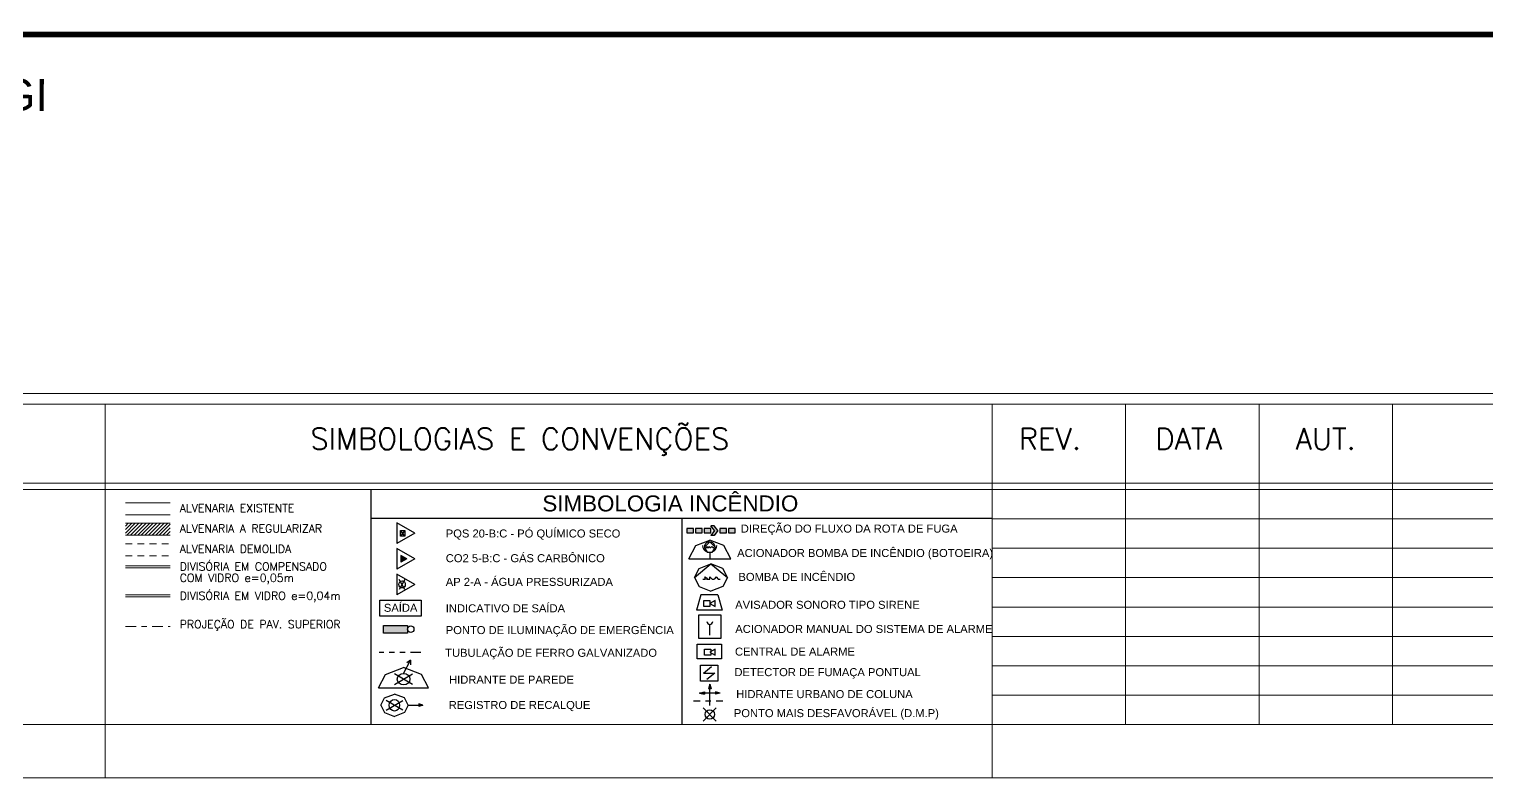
# Model space of a CAD drawing. Header units: millimetres. Extents: x 521 to 1055, y 261 to 520.
# Drawn here: x 832.93 to 860.25, y 348.6 to 362.63 of the extents above; entities that cross this region are included whole.
import ezdxf

# ---------------------------------------------------------------- set-up
doc = ezdxf.new("R2010")
doc.units = ezdxf.units.MM
for name, pattern in [('BORDER', [44.45, 12.7, -6.35, 12.7, -6.35, 0, -6.35]), ('CONTINU', [0]), ('DASHDOT', [1, 0.5, -0.25, 0, -0.25]), ('DIVIDE2', [15.875, 6.35, -3.175, 0, -3.175, 0, -3.175]), ('HIDDEN', [9.525, 6.35, -3.175])]:
    doc.linetypes.add(name, pattern=pattern)
doc.layers.add('0.1', color=8, linetype='Continuous', lineweight=13)
doc.layers.add('ppci', color=8, linetype='Continuous')
doc.styles.add('80X50', font='romans.shx')
doc.styles.add('ARCHISTUDIOPADRÃO', font='arial.ttf', dxfattribs={"height": 0.02})
doc.styles.add('ROBERTO', font='swissek.ttf')
doc.styles.add('ROMANS', font='romans')
doc.styles.add('STYLE1', font='sanss___.ttf')

msp = doc.modelspace()

# ---------------------------------------------------------------- hatches: boundary and pattern name
at = {"layer": '0.1'}
h = msp.add_hatch(dxfattribs=at)
h.set_pattern_fill('ANSI31', color=8, scale=0.015, style=0)
h.set_pattern_definition([(45, (411.37212, 23.039227), (-0.0336759605, 0.0336759605), [])])
h.paths.add_polyline_path([(835.57407, 353.37227), (834.73343, 353.37227), (834.73343, 353.14727), (835.57407, 353.14727)])
at = {"layer": 'ppci', "linetype": 'Continuous'}
h = msp.add_hatch(color=10, dxfattribs=at)
h.paths.add_polyline_path([(845.37758, 353.19455), (845.37758, 353.27386), (845.25412, 353.27386), (845.25412, 353.19455)])
h.paths.add_polyline_path([(845.41605, 353.27386), (845.41605, 353.19455), (845.5395, 353.19455), (845.5395, 353.27386)])
h.paths.add_polyline_path([(845.57798, 353.19455), (845.70143, 353.19455), (845.70143, 353.27386), (845.57798, 353.27386)])
h.paths.add_polyline_path([(845.76831, 353.32542), (845.70324, 353.32542), (845.77207, 353.2342), (845.70324, 353.14299), (845.76831, 353.14299), (845.83714, 353.2342)])
h.paths.add_polyline_path([(845.87228, 353.27386), (845.87228, 353.19455), (845.99573, 353.19455), (845.99573, 353.27386)])
h.paths.add_polyline_path([(846.15766, 353.27386), (846.03421, 353.27386), (846.03421, 353.19455), (846.15766, 353.19455)])
at = {"layer": 'ppci'}
for points in [[(840.0074, 352.70571), (839.89465, 352.77081), (839.89465, 352.64062)], [(840.01939, 351.31569), (840.01939, 351.45818), (839.57086, 351.45818), (839.57086, 351.31569)]]:
    msp.add_hatch(color=10, dxfattribs=at).paths.add_polyline_path(points)
h = msp.add_hatch(color=10, dxfattribs=at)
h.paths.add_polyline_path([(845.58292, 350.1916), (845.58292, 350.21431), (845.49275, 350.1916)])
h.paths.add_polyline_path([(845.49275, 350.1916), (845.58292, 350.1689), (845.58292, 350.1916)])
h = msp.add_hatch(color=10, dxfattribs=at)
h.paths.add_polyline_path([(845.68641, 350.26851), (845.70911, 350.26851), (845.68641, 350.35868)])
h.paths.add_polyline_path([(845.68641, 350.35868), (845.6637, 350.26851), (845.68641, 350.26851)])
h = msp.add_hatch(color=10, dxfattribs=at)
h.paths.add_polyline_path([(845.78989, 350.1916), (845.78989, 350.21431), (845.88006, 350.1916)])
h.paths.add_polyline_path([(845.88006, 350.1916), (845.78989, 350.1689), (845.78989, 350.1916)])
at = {"layer": 'ppci', "linetype": 'Continuous'}
h = msp.add_hatch(color=10, dxfattribs=at)
h.paths.add_polyline_path([(840.30645, 349.96218), (840.23545, 349.98812), (840.23545, 349.96218)])
h.paths.add_polyline_path([(840.30645, 349.96218), (840.23545, 349.96218), (840.23545, 349.93625)])

# ---------------------------------------------------------------- linework, layer by layer
at = {"layer": '0.1', "color": 8}
for p, q in [((834.35668, 355.60294), (834.35668, 348.60294)), ((850.97668, 355.60294), (850.97668, 348.60294)), ((853.47668, 355.60294), (853.47668, 349.60294)), ((855.97668, 355.60294), (855.97668, 349.60294)), ((858.47668, 355.60294), (858.47668, 349.60294)), ((817.73668, 354.12294), (867.59668, 354.12294)), ((817.73668, 354.00294), (867.59668, 354.00294)), ((850.97668, 353.45294), (867.59668, 353.45294)), ((850.97668, 352.90294), (900.73668, 352.90294)), ((850.97668, 352.35294), (867.59668, 352.35294)), ((850.97668, 351.80294), (900.73668, 351.80294)), ((850.97668, 351.25294), (867.59668, 351.25294)), ((850.97668, 350.70294), (900.73668, 350.70294)), ((850.97668, 350.15294), (867.59668, 350.15294))]:
    msp.add_line(p, q, dxfattribs=at)
at = {"layer": '0.1', "color": 8, "linetype": 'CONTINU', "lineweight": -2}
for p, q in [((839.34005, 349.60294), (839.34005, 354.00294)), ((850.97668, 353.4608), (839.34005, 353.4608)), ((845.15837, 353.4608), (845.15837, 349.60294))]:
    msp.add_line(p, q, dxfattribs=at)
at = {"layer": '0.1', "color": 7}
for p, q in [((834.73343, 353.75495), (835.57407, 353.75495)), ((834.73343, 353.52995), (835.57407, 353.52995)), ((834.73343, 353.37227), (835.57407, 353.37227)), ((834.73343, 353.14727), (835.57407, 353.14727))]:
    msp.add_line(p, q, dxfattribs=at)
at = {"layer": '0.1', "color": 8, "linetype": 'HIDDEN', "ltscale": 0.02}
for p, q in [((834.73343, 352.98958), (835.57407, 352.98958)), ((834.73343, 352.76458), (835.57407, 352.76458))]:
    msp.add_line(p, q, dxfattribs=at)
at = {"layer": '0.1', "color": 8, "linetype": 'Continuous', "ltscale": 0.02}
for p, q in [((834.73343, 352.57691), (835.57407, 352.57691)), ((834.73343, 352.53941), (835.57407, 352.53941)), ((834.73343, 352.02901), (835.57407, 352.02901)), ((834.73343, 351.99151), (835.57407, 351.99151))]:
    msp.add_line(p, q, dxfattribs=at)
at = {"layer": '0.1', "color": 8, "linetype": 'DASHDOT', "ltscale": 0.4}
msp.add_line((834.73343, 351.43816), (835.57407, 351.43816), dxfattribs=at)
at = {"layer": '0.1', "color": 8}
for points in [[(917.35668, 432.60294), (791.15229, 432.60294), (791.15229, 348.60294), (917.35668, 348.60294)], [(793.65229, 349.60294), (793.65229, 431.60294), (916.35668, 431.60294), (916.35668, 349.60294)]]:
    msp.add_lwpolyline(points, close=True, dxfattribs=at)
msp.add_lwpolyline([(900.53668, 430.40294, 0.41421356), (899.53668, 431.40294), (794.85229, 431.40294, 0.41421356), (793.85229, 430.40294), (793.85229, 356.80294, 0.41421356), (794.85229, 355.80294), (899.53668, 355.80294, 0.41421356), (900.53668, 356.80294)], format="xyb", close=True, dxfattribs=at)
at = {"layer": '0.1', "color": 7, "const_width": 0.1}
msp.add_lwpolyline([(896.4599, 362.52771), (804.779, 362.52771)], dxfattribs=at)
at = {"layer": '0.1', "color": 8}
msp.add_lwpolyline([(793.65229, 355.60294), (916.35668, 355.60294)], dxfattribs=at)
at = {"layer": 'ppci', "color": 10, "linetype": 'Continuous'}
for p, q in [((839.81965, 353.38025), (839.81965, 352.99025)), ((840.1574, 353.18525), (839.81965, 353.38025)), ((840.1574, 353.18525), (839.81965, 352.99025)), ((845.77207, 353.2342), (845.70324, 353.32542)), ((845.76831, 353.32542), (845.70324, 353.32542)), ((845.77207, 353.2342), (845.70324, 353.14299)), ((845.83714, 353.2342), (845.76831, 353.32542)), ((845.83714, 353.2342), (845.76831, 353.14299)), ((845.28989, 352.70257), (845.42058, 352.95353)), ((845.42058, 352.95353), (845.68316, 353.0557)), ((845.94574, 352.95353), (845.68316, 353.0557)), ((845.76831, 353.14299), (845.70324, 353.14299)), ((846.07643, 352.70257), (845.94574, 352.95353)), ((839.81965, 352.90071), (839.81965, 352.51071)), ((840.1574, 352.70571), (839.81965, 352.90071)), ((840.1574, 352.70571), (839.81965, 352.51071)), ((839.89465, 352.77081), (839.89465, 352.64062)), ((840.0074, 352.70571), (839.89465, 352.77081)), ((840.0074, 352.70571), (839.89465, 352.64062)), ((845.28989, 352.70257), (846.07643, 352.70257)), ((839.81965, 352.42118), (839.81965, 352.03118)), ((840.1574, 352.22618), (839.81965, 352.42118)), ((845.39589, 352.35695), (845.48284, 352.52391)), ((845.48284, 352.52391), (845.70742, 352.6113)), ((845.932, 352.52391), (845.70742, 352.6113)), ((846.01895, 352.35695), (845.932, 352.52391)), ((840.1574, 352.22618), (839.81965, 352.03118)), ((845.39589, 352.35695), (845.48284, 352.18999)), ((845.48284, 352.18999), (845.70742, 352.1026)), ((845.932, 352.18999), (845.70742, 352.1026)), ((846.01895, 352.35695), (845.932, 352.18999)), ((845.5172, 352.02982), (845.43692, 351.74594)), ((845.83832, 352.02982), (845.5172, 352.02982)), ((845.83832, 352.02982), (845.9186, 351.74594)), ((845.9186, 351.74594), (845.43692, 351.74594)), ((845.68541, 351.27652), (845.68541, 351.4769)), ((839.94615, 350.55857), (840.07909, 350.80823)), ((840.07909, 350.80823), (840.00992, 350.7581)), ((840.07909, 350.80823), (840.0761, 350.72286)), ((839.47788, 350.28939), (839.60857, 350.54035)), ((839.60857, 350.54035), (839.94615, 350.67171)), ((839.77568, 350.3523), (840.11674, 350.54921)), ((840.11624, 350.35252), (839.77578, 350.54908)), ((840.28373, 350.54035), (839.94615, 350.67171)), ((840.41442, 350.28939), (840.28373, 350.54035)), ((845.56695, 350.56423), (845.71581, 350.68615)), ((845.56695, 350.56423), (845.77804, 350.56423)), ((845.77804, 350.56423), (845.62918, 350.4423)), ((839.47788, 350.28939), (840.41442, 350.28939)), ((839.5176, 349.96218), (839.58953, 350.1003)), ((839.5176, 349.96218), (839.58953, 349.82406)), ((839.58953, 350.1003), (839.77532, 350.1726)), ((839.62014, 349.87261), (839.9305, 350.0518)), ((839.93005, 349.87281), (839.62022, 350.05169)), ((839.96112, 350.1003), (839.77532, 350.1726)), ((840.03305, 349.96218), (839.96112, 350.1003)), ((840.03305, 349.96218), (839.96112, 349.82406)), ((840.03305, 349.96218), (840.30645, 349.96218)), ((840.30645, 349.96218), (840.23545, 349.98812)), ((840.23545, 349.98812), (840.23545, 349.93625)), ((840.30645, 349.96218), (840.23545, 349.93625)), ((839.58953, 349.82406), (839.77532, 349.75177)), ((839.96112, 349.82406), (839.77532, 349.75177))]:
    msp.add_line(p, q, dxfattribs=at)
at = {"layer": 'ppci', "color": 10}
for p, q in [((839.97106, 353.23863), (839.88659, 353.13188)), ((839.97106, 353.13188), (839.88659, 353.23863)), ((845.68316, 353.02515), (845.58313, 352.92512)), ((845.58313, 352.92512), (845.64149, 352.82508)), ((845.61139, 352.91778), (845.63433, 352.91778)), ((845.63433, 352.91778), (845.62954, 352.93695)), ((845.62954, 352.93695), (845.64739, 352.92635)), ((845.64739, 352.92635), (845.64425, 352.91778)), ((845.64425, 352.91778), (845.67227, 352.91778)), ((845.67227, 352.91778), (845.67227, 352.93695)), ((845.67227, 352.93695), (845.6895, 352.91778)), ((845.7832, 352.92512), (845.68316, 353.02515)), ((845.6895, 352.91778), (845.7072, 352.91778)), ((845.72443, 352.93695), (845.7072, 352.91778)), ((845.72443, 352.93695), (845.74166, 352.91778)), ((845.7832, 352.92512), (845.72483, 352.82508)), ((845.74166, 352.91778), (845.75915, 352.91778)), ((845.72483, 352.82508), (845.64149, 352.82508)), ((845.68316, 352.82508), (845.68316, 352.70257)), ((845.39589, 352.35695), (845.70742, 352.6113)), ((845.59335, 352.36777), (845.63302, 352.3442)), ((845.60401, 352.32518), (845.59335, 352.36777)), ((845.6883, 352.32518), (845.6883, 352.36777)), ((845.6883, 352.36777), (845.72659, 352.32518)), ((845.70742, 352.6113), (846.01895, 352.35695)), ((845.80423, 352.36777), (845.76594, 352.32518)), ((845.80423, 352.36777), (845.84252, 352.32518)), ((839.97327, 352.13147), (839.86388, 352.32094)), ((839.97315, 352.32066), (839.86395, 352.13152)), ((845.55303, 352.32518), (845.60401, 352.32518)), ((845.63302, 352.3442), (845.62605, 352.32518)), ((845.62605, 352.32518), (845.6883, 352.32518)), ((845.72659, 352.32518), (845.76594, 352.32518)), ((845.84252, 352.32518), (845.88138, 352.32518)), ((845.7848, 351.92706), (845.68351, 351.8707)), ((845.68351, 351.8707), (845.7848, 351.81435)), ((845.7848, 351.81435), (845.7848, 351.92706)), ((845.7846, 351.0145), (845.68331, 350.95814)), ((845.7846, 350.90179), (845.7846, 351.0145)), ((845.68331, 350.95814), (845.7846, 350.90179)), ((845.49275, 350.1916), (845.58292, 350.21431)), ((845.88006, 350.1916), (845.49275, 350.1916)), ((845.49275, 350.1916), (845.58292, 350.1689)), ((845.58292, 350.21431), (845.58292, 350.1689)), ((845.68641, 350.35868), (845.6637, 350.26851)), ((845.70911, 350.26851), (845.6637, 350.26851)), ((845.68641, 349.96051), (845.68641, 350.35868)), ((845.68641, 350.35868), (845.70911, 350.26851)), ((845.88006, 350.1916), (845.78989, 350.21431)), ((845.78989, 350.21431), (845.78989, 350.1689)), ((845.88006, 350.1916), (845.78989, 350.1689)), ((845.80717, 349.66672), (845.55909, 349.9148)), ((845.55909, 349.66672), (845.80717, 349.9148))]:
    msp.add_line(p, q, dxfattribs=at)
at = {"layer": 'ppci', "color": 12, "linetype": 'DIVIDE2', "ltscale": 0.03}
msp.add_line((840.26726, 350.94916), (839.48633, 350.94916), dxfattribs=at)
at = {"layer": 'ppci', "color": 10, "linetype": 'DASHDOT', "ltscale": 0.25}
msp.add_line((845.38101, 350.0451), (845.99181, 350.0451), dxfattribs=at)
at = {"layer": 'ppci', "color": 10}
for points in [[(839.88659, 353.23863), (839.97106, 353.23863), (839.97106, 353.13188), (839.88659, 353.13188)], [(845.57072, 351.92706), (845.68351, 351.92706), (845.68351, 351.81435), (845.57072, 351.81435)], [(839.57086, 351.31569), (839.57086, 351.45818), (840.01939, 351.45818), (840.01939, 351.31569)]]:
    msp.add_lwpolyline(points, close=True, dxfattribs=at)
at = {"layer": 'ppci', "color": 10, "linetype": 'Continuous'}
for points in [[(845.37758, 353.27386), (845.25412, 353.27386), (845.25412, 353.19455), (845.37758, 353.19455)], [(845.5395, 353.27386), (845.41605, 353.27386), (845.41605, 353.19455), (845.5395, 353.19455)], [(845.70143, 353.27386), (845.57798, 353.27386), (845.57798, 353.19455), (845.70143, 353.19455)], [(845.99573, 353.27386), (845.87228, 353.27386), (845.87228, 353.19455), (845.99573, 353.19455)], [(846.15766, 353.27386), (846.03421, 353.27386), (846.03421, 353.19455), (846.15766, 353.19455)], [(839.50489, 351.92881), (840.27371, 351.92881), (840.27371, 351.63089), (839.50489, 351.63089)], [(845.47195, 351.2206), (845.89888, 351.2206), (845.89888, 351.64753), (845.47195, 351.64753)], [(845.4503, 351.10684), (845.90507, 351.10684), (845.90507, 350.83051), (845.4503, 350.83051)], [(845.50758, 350.71607), (845.83741, 350.71607), (845.83741, 350.41239), (845.50758, 350.41239)]]:
    msp.add_lwpolyline(points, close=True, dxfattribs=at)
at = {"layer": 'ppci', "color": 10}
msp.add_lwpolyline([(845.70145, 350.94805), (845.70145, 350.90179), (845.58865, 350.90179), (845.58865, 351.0145), (845.70145, 351.0145), (845.70145, 350.96823)], dxfattribs=at)
for centre, radius in [((840.08057, 351.38693), 0.06117), ((845.68313, 349.79076), 0.08771)]:
    msp.add_circle(centre, radius, dxfattribs=at)
for centre, radius, start, end in [((845.67261, 352.95546), 0.12364, 180.814811, 251.768157), ((845.68316, 352.92512), 0.10003, 299.48079, 240.51921), ((845.69371, 352.95546), 0.12364, 288.231843, 359.185189)]:
    msp.add_arc(centre, radius, start, end, dxfattribs=at)
at = {"layer": 'ppci', "color": 10, "linetype": 'Continuous'}
msp.add_arc((845.68541, 351.53258), 0.05569, 180, 0, dxfattribs=at)
at = {"layer": 'ppci', "color": 10}
msp.add_ellipse((839.9186, 352.22617), major_axis=(0, -0.06606), ratio=0.90709532, dxfattribs=at)
at = {"layer": 'ppci', "color": 10, "linetype": 'Continuous'}
for centre, major_axis in [((839.94615, 350.45072), (-0.1189, 0)), ((839.77535, 349.96215), (0, -0.1082))]:
    msp.add_ellipse(centre, major_axis=major_axis, ratio=0.90709532, dxfattribs=at)

# ---------------------------------------------------------------- texts
at = {"layer": '0.1', "color": 8, "style": 'ROBERTO'}
msp.add_text('ANEXO DO MGI', height=0.6, rotation=359.72483, dxfattribs=at).set_placement((827.04087, 361.12557))
at = {"layer": '0.1', "color": 8}
for s, height, style, p in [('SIMBOLOGIAS E CONVENÇÕES', 0.4, 'ROMANS', (838.19868, 354.75456)), ('REV.', 0.4, 'ROMANS', (851.47486, 354.75456)), ('DATA', 0.4, 'ROMANS', (854.03235, 354.75456)), ('AUT.', 0.4, 'ROMANS', (856.65896, 354.75456)), ('ALVENARIA EXISTENTE', 0.15, '80X50', (835.7519, 353.58171)), ('ALVENARIA A REGULARIZAR', 0.15, '80X50', (835.7519, 353.19902)), ('ALVENARIA DEMOLIDA', 0.15, '80X50', (835.7519, 352.81634)), ('DIVISÓRIA EM COMPENSADO', 0.15, '80X50', (835.7519, 352.48652)), ('COM VIDRO e=0,05m', 0.15, '80X50', (835.7519, 352.27484)), ('DIVISÓRIA EM VIDRO e=0,04m', 0.15, '80X50', (835.7519, 351.93862)), ('PROJEÇÃO DE PAV. SUPERIOR', 0.15, '80X50', (835.7519, 351.40502))]:
    msp.add_text(s, height=height, dxfattribs=dict(at, style=style)).set_placement(p)
at = {"layer": 'ppci', "color": 10, "style": 'STYLE1'}
for s, height, p in [('SIMBOLOGIA INCÊNDIO', 0.3, (842.54747, 353.59328)), ('PQS 20-B:C - PÓ QUÍMICO SECO', 0.15, (840.73731, 353.10523)), ('DIREÇÃO DO FLUXO DA ROTA DE FUGA', 0.15, (846.26535, 353.19687)), ('CO2 5-B:C - GÁS CARBÔNICO', 0.15, (840.73731, 352.64257)), ('AP 2-A - ÁGUA PRESSURIZADA', 0.15, (840.73731, 352.19908)), ('INDICATIVO DE SAÍDA', 0.15, (840.73731, 351.70401)), ('PONTO DE ILUMINAÇÃO DE EMERGÊNCIA', 0.15, (840.73731, 351.29577)), ('TUBULAÇÃO DE FERRO GALVANIZADO', 0.15, (840.72608, 350.87026)), ('HIDRANTE DE PAREDE', 0.15, (840.79901, 350.36684)), ('REGISTRO DE RECALQUE', 0.15, (840.79251, 349.89283))]:
    msp.add_text(s, height=height, dxfattribs=at).set_placement(p)
at = {"layer": 'ppci', "color": 10, "linetype": 'BORDER', "style": 'ARCHISTUDIOPADRÃO'}
for s, height, p in [('ACIONADOR BOMBA DE INCÊNDIO (BOTOEIRA)', 0.15, (846.19724, 352.73974)), ('BOMBA DE INCÊNDIO', 0.15, (846.22161, 352.29202)), ('SAÍDA', 0.15, (839.57749, 351.71339)), ('AVISADOR SONORO TIPO SIRENE', 0.15, (846.1606, 351.76942)), ('ACIONADOR MANUAL DO SISTEMA DE ALARME', 0.15, (846.16267, 351.31692)), ('CENTRAL DE ALARME', 0.15, (846.15722, 350.89267)), ('DETECTOR DE FUMAÇA PONTUAL', 0.15, (846.14604, 350.50801)), ('HIDRANTE URBANO DE COLUNA', 0.1500375, (846.18027, 350.09686)), ('PONTO MAIS DESFAVORÁVEL (D.M.P)', 0.1500375, (846.13513, 349.73999))]:
    msp.add_text(s, height=height, dxfattribs=at).set_placement(p)

doc.saveas('drawing.dxf')
